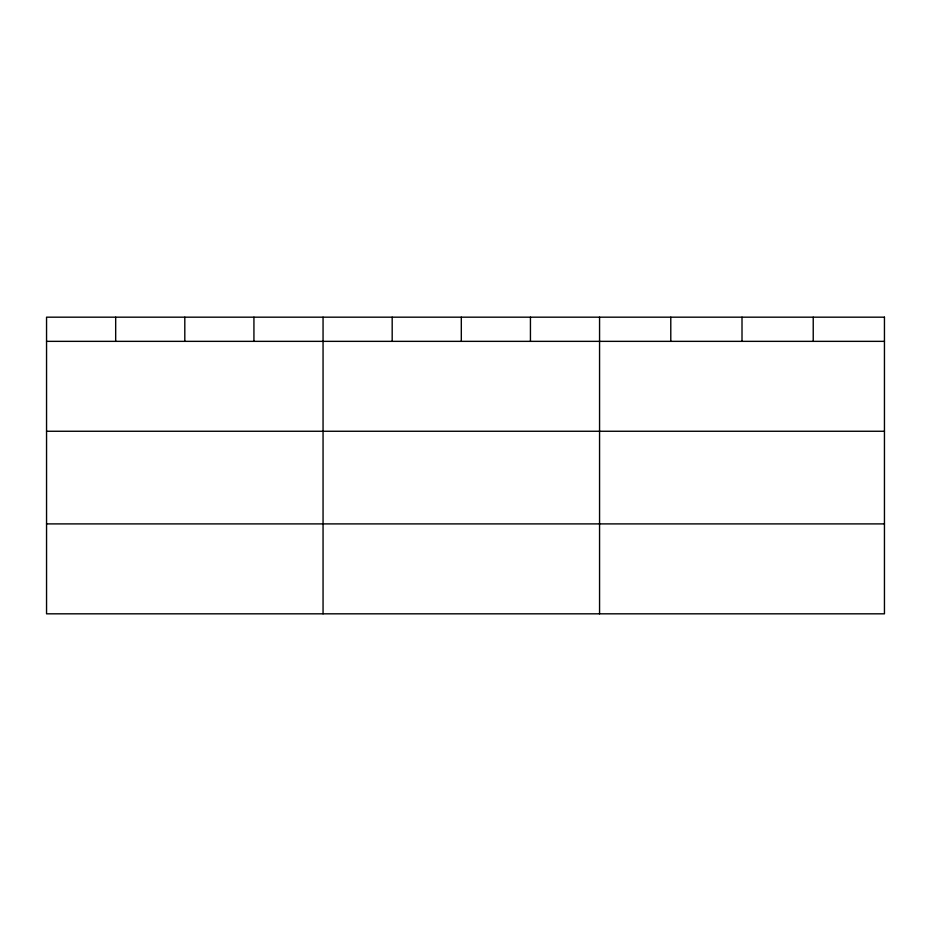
<?xml version="1.0" encoding="UTF-8"?>
<svg xmlns="http://www.w3.org/2000/svg" width="931" height="931" viewBox="0 0 931 931"><rect width="100%" height="100%" fill="white"/><g stroke="black" fill="none" stroke-linecap="round" stroke-linejoin="round"><path stroke-width="1.4" d="M46.55 341.351L884.45 341.351M46.55 431.262L884.45 431.262M46.55 523.897L884.45 523.897M813.228 317.18L813.228 341.351M742.007 317.18L742.007 341.351M670.785 317.18L670.785 341.351M599.564 317.18L599.564 613.82M530.437 317.18L530.437 341.351M461.31 317.18L461.31 341.351M392.184 317.18L392.184 341.351M323.057 317.18L323.057 613.82M253.93 317.18L253.93 341.351M184.804 317.18L184.804 341.351M115.677 317.18L115.677 341.351M884.45 317.18L46.55 317.18L46.55 613.82L884.45 613.82L884.45 317.18"/></g></svg>
